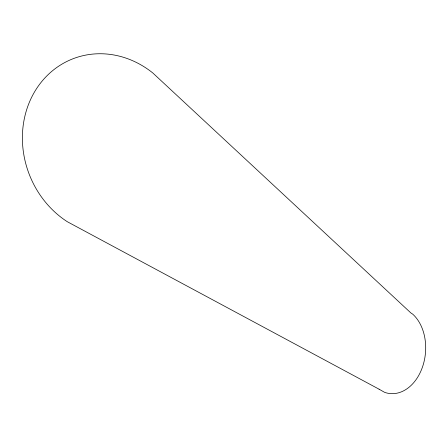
<?xml version="1.0" encoding="UTF-8"?>
<svg xmlns="http://www.w3.org/2000/svg" width="448" height="448" viewBox="0 0 448 448"><rect width="100%" height="100%" fill="white"/><g stroke="black" fill="none" stroke-linecap="round" stroke-linejoin="round"><path stroke-width="0.67" d="M379.098 389.206L67.262 221.693A92.019 82.522 68.8 0 1 34.154 92.568A92.019 82.522 68.8 0 1 152.779 72.951L410.906 312.973L412.754 314.188A43.165 31.231 -84.3 0 1 422.274 367.618A43.165 31.231 -84.3 0 1 384.608 392.336L379.098 389.206"/></g></svg>
